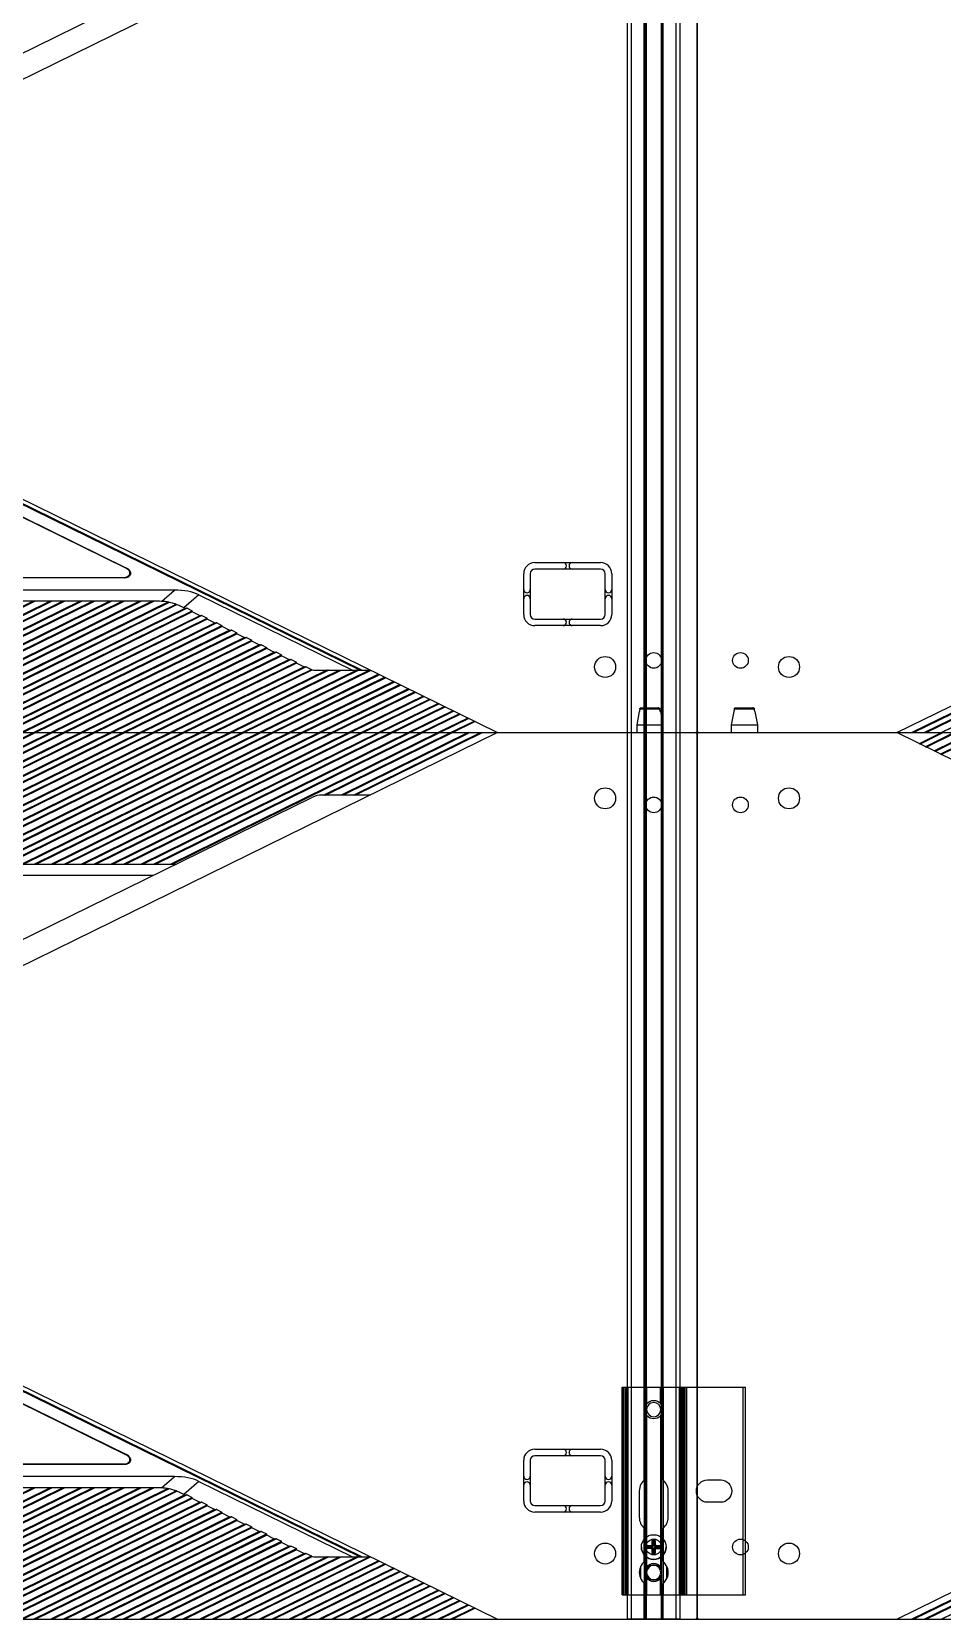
# Model space of a CAD drawing. Header units: millimetres. Extents: x 1927 to 14264, y 1863 to 5555.
# Drawn here: x 9921 to 10267, y 3124 to 3728 of the extents above; entities that cross this region are included whole.
import ezdxf

# ---------------------------------------------------------------- set-up
doc = ezdxf.new("R2010")
doc.units = ezdxf.units.MM
doc.layers.add('02___PRT_ALL_AXES', color=7, linetype='Continuous')
doc.layers.add('1轮廓线', color=7, linetype='Continuous', lineweight=25)

# ---------------------------------------------------------------- blocks, each defined once
blk = doc.blocks.new('ryfhgjmb')
at = {"color": 30, "linetype": 'Continuous', "true_color": 0xf26722}
for p, q in [((6005.13, 3322.43), (6005.13, 3342.43)), ((6005.13, 3342.43), (7001.63, 3342.43)), ((6005.13, 3340.93), (7001.63, 3340.93)), ((6053.93, 3337.93), (6043.93, 3337.93)), ((6058.09, 3336.03), (6969.27, 3336.03)), ((6058.47, 3335.53), (6968.88, 3335.53)), ((6005.13, 3323.93), (7001.63, 3323.93)), ((6043.93, 3326.93), (6053.93, 3326.93)), ((6058.09, 3328.83), (6969.27, 3328.83)), ((6058.47, 3329.33), (6968.88, 3329.33)), ((6005.13, 3322.43), (7001.63, 3322.43))]:
    blk.add_line(p, q, dxfattribs=at)
for centre, start, end in [((6043.93, 3332.43), 90, 139.11481), ((6053.93, 3332.43), 34.30765, 90), ((6043.93, 3332.43), 220.88519, 270), ((6053.93, 3332.43), 270, 325.69235)]:
    blk.add_arc(centre, 5.5, start, end, dxfattribs=at)
at = {"layer": '02___PRT_ALL_AXES', "color": 30, "linetype": 'Continuous', "true_color": 0xf26722}
for p, q in [((6005.13, 3336.03), (6018.77, 3336.03)), ((6020.56, 3337.39), (6025.29, 3337.39)), ((6027.09, 3336.03), (6039.77, 3336.03)), ((6005.13, 3335.53), (6018.38, 3335.53)), ((6018.22, 3335.27), (6005.13, 3335.27)), ((6027.47, 3335.53), (6039.38, 3335.53)), ((6968.72, 3335.27), (6027.64, 3335.27)), ((6018.22, 3329.59), (6005.13, 3329.59)), ((6005.13, 3329.33), (6018.38, 3329.33)), ((6005.13, 3328.83), (6018.77, 3328.83)), ((6020.56, 3327.47), (6025.29, 3327.47)), ((6027.09, 3328.83), (6039.77, 3328.83)), ((6027.47, 3329.33), (6039.38, 3329.33)), ((6968.72, 3329.59), (6027.64, 3329.59))]:
    blk.add_line(p, q, dxfattribs=at)
blk.add_circle((6022.93, 3332.43), 3, dxfattribs=at)
for centre, start, end in [((6022.93, 3332.43), 31.08062, 148.91938), ((6043.93, 3332.43), 139.11481, 145.69235), ((6022.93, 3332.43), 211.08062, 328.91938), ((6043.93, 3332.43), 214.30765, 220.88519)]:
    blk.add_arc(centre, 5.5, start, end, dxfattribs=at)
blk = doc.blocks.new('ETDHFN')
at = {"layer": '1轮廓线', "linetype": 'Continuous', "lineweight": 25}
for p, q in [((8841.41, 4025.55), (8841.81, 4025.15)), ((8841.41, 4023.94), (8841.41, 4025.55)), ((8841.41, 4025.55), (8842.61, 4025.55)), ((8841.81, 4025.15), (8842.21, 4025.15)), ((8841.81, 4023.54), (8841.81, 4025.15)), ((8842.61, 4025.55), (8842.21, 4025.15)), ((8842.21, 4023.54), (8842.21, 4025.15)), ((8842.61, 4025.55), (8842.61, 4023.94)), ((8839.51, 4023.65), (8839.91, 4023.25)), ((8839.51, 4022.45), (8839.51, 4023.65)), ((8839.51, 4023.65), (8841.12, 4023.65)), ((8839.51, 4022.45), (8839.91, 4022.85)), ((8841.12, 4022.45), (8839.51, 4022.45)), ((8839.91, 4023.25), (8839.91, 4022.85)), ((8841.52, 4023.25), (8839.91, 4023.25)), ((8841.52, 4022.85), (8839.91, 4022.85)), ((8841.41, 4020.55), (8841.41, 4022.16)), ((8841.41, 4020.55), (8841.81, 4020.95)), ((8842.61, 4020.55), (8841.41, 4020.55)), ((8841.81, 4022.56), (8841.81, 4020.95)), ((8841.81, 4020.95), (8842.21, 4020.95)), ((8842.21, 4020.95), (8842.21, 4022.56)), ((8842.61, 4020.55), (8842.21, 4020.95)), ((8844.11, 4023.25), (8842.5, 4023.25)), ((8842.5, 4022.85), (8844.11, 4022.85)), ((8842.61, 4022.16), (8842.61, 4020.55)), ((8842.9, 4023.65), (8844.51, 4023.65)), ((8842.9, 4022.45), (8844.51, 4022.45)), ((8844.51, 4023.65), (8844.11, 4023.25)), ((8844.11, 4022.85), (8844.11, 4023.25)), ((8844.51, 4022.45), (8844.11, 4022.85)), ((8844.51, 4023.65), (8844.51, 4022.45))]:
    blk.add_line(p, q, dxfattribs=at)
at = {"layer": '1轮廓线', "linetype": 'Continuous', "lineweight": 13}
for p, q in [((8841.12, 4023.65), (8841.52, 4023.25)), ((8841.12, 4022.45), (8841.52, 4022.85)), ((8841.41, 4023.94), (8841.81, 4023.54)), ((8841.41, 4022.16), (8841.81, 4022.56)), ((8842.61, 4023.94), (8842.21, 4023.54)), ((8842.61, 4022.16), (8842.21, 4022.56)), ((8842.9, 4023.65), (8842.5, 4023.25)), ((8842.9, 4022.45), (8842.5, 4022.85))]:
    blk.add_line(p, q, dxfattribs=at)
at = {"layer": '1轮廓线', "linetype": 'Continuous', "lineweight": 25}
for radius in [4.7, 3]:
    blk.add_circle((8842.01, 4023.05), radius, dxfattribs=at)
blk.add_arc((8842.01, 4023.05), 4.7, 180, 0, dxfattribs=at)
for points in [[(8841.12, 4023.65), (8841.18, 4023.65), (8841.24, 4023.68), (8841.29, 4023.7), (8841.33, 4023.74), (8841.36, 4023.77), (8841.39, 4023.82), (8841.41, 4023.88), (8841.41, 4023.94)], [(8841.41, 4022.16), (8841.41, 4022.23), (8841.39, 4022.28), (8841.36, 4022.33), (8841.33, 4022.37), (8841.29, 4022.4), (8841.24, 4022.43), (8841.18, 4022.45), (8841.12, 4022.45)], [(8841.81, 4023.54), (8841.81, 4023.48), (8841.79, 4023.42), (8841.77, 4023.37), (8841.73, 4023.33), (8841.69, 4023.3), (8841.64, 4023.27), (8841.59, 4023.25), (8841.52, 4023.25)], [(8841.52, 4022.85), (8841.59, 4022.85), (8841.64, 4022.83), (8841.69, 4022.81), (8841.73, 4022.77), (8841.76, 4022.73), (8841.79, 4022.68), (8841.81, 4022.63), (8841.81, 4022.56)], [(8842.5, 4023.25), (8842.43, 4023.25), (8842.38, 4023.27), (8842.33, 4023.3), (8842.29, 4023.33), (8842.26, 4023.37), (8842.23, 4023.42), (8842.21, 4023.48), (8842.21, 4023.54)], [(8842.21, 4022.56), (8842.21, 4022.63), (8842.23, 4022.68), (8842.25, 4022.73), (8842.29, 4022.77), (8842.33, 4022.81), (8842.38, 4022.83), (8842.43, 4022.85), (8842.5, 4022.85)], [(8842.61, 4023.94), (8842.61, 4023.88), (8842.63, 4023.82), (8842.66, 4023.77), (8842.69, 4023.74), (8842.73, 4023.7), (8842.78, 4023.68), (8842.84, 4023.65), (8842.9, 4023.65)], [(8842.9, 4022.45), (8842.84, 4022.45), (8842.78, 4022.43), (8842.73, 4022.41), (8842.69, 4022.37), (8842.66, 4022.33), (8842.63, 4022.28), (8842.61, 4022.23), (8842.61, 4022.16)]]:
    blk.add_open_spline(points, degree=2, knots=[0, 0, 0, 0.25, 0.25, 0.5, 0.5, 0.75, 0.75, 1, 1, 1], dxfattribs=at)
blk = doc.blocks.new('ERTFHGJ')
at = {"color": 40, "linetype": 'Continuous', "true_color": 0xf8d731}
for p, q in [((8878.46, 3617.77), (8878.46, 3696.77)), ((8925.46, 3696.77), (8878.46, 3696.77)), ((8879.46, 3617.77), (8879.46, 3696.77)), ((8900.96, 3696.77), (8900.96, 3617.77)), ((8901.46, 3617.77), (8901.46, 3696.77)), ((8901.96, 3617.77), (8901.96, 3696.77)), ((8902.4, 3617.77), (8902.4, 3696.77)), ((8902.87, 3617.77), (8902.87, 3696.77)), ((8903.46, 3617.77), (8903.46, 3696.77)), ((8903.54, 3696.77), (8903.54, 3617.77)), ((8903.6, 3617.77), (8903.6, 3696.77)), ((8909.88, 3696.77), (8909.88, 3617.77)), ((8910.38, 3617.77), (8910.38, 3696.77)), ((8910.88, 3690.64), (8910.88, 3696.77)), ((8916.03, 3690.64), (8916.03, 3696.77)), ((8916.53, 3617.77), (8916.53, 3696.77)), ((8917.03, 3617.77), (8917.03, 3696.77)), ((8923.31, 3617.77), (8923.31, 3696.77)), ((8923.38, 3696.77), (8923.38, 3617.77)), ((8923.46, 3617.77), (8923.46, 3696.77)), ((8924.04, 3696.77), (8924.04, 3617.77)), ((8924.51, 3696.77), (8924.51, 3617.77)), ((8924.96, 3617.77), (8924.96, 3696.77)), ((8925.46, 3617.77), (8925.46, 3696.77)), ((8910.88, 3685.9), (8910.88, 3628.64)), ((8916.03, 3628.64), (8916.03, 3685.9)), ((8892.96, 3661.52), (8887.96, 3661.52)), ((8887.96, 3653.02), (8892.96, 3653.02)), ((8910.88, 3617.77), (8910.88, 3623.9)), ((8916.03, 3617.77), (8916.03, 3623.9)), ((8925.46, 3617.77), (8878.46, 3617.77))]:
    blk.add_line(p, q, dxfattribs=at)
for centre in [(8913.46, 3688.27), (8913.46, 3626.27)]:
    blk.add_circle(centre, 2.7, dxfattribs=at)
for centre, radius, start, end in [((8913.46, 3688.27), 3.5, 42.63239, 137.36761), ((8913.46, 3688.27), 3.5, 222.63239, 317.36761), ((8887.96, 3657.27), 4.25, 90, 270), ((8892.96, 3657.27), 4.25, 270, 90), ((8913.46, 3626.27), 3.5, 42.63239, 137.36761), ((8913.46, 3626.27), 3.5, 222.63239, 317.36761)]:
    blk.add_arc(centre, radius, start, end, dxfattribs=at)
for points, knots in [([(8910.39, 3688.27), (8910.39, 3688.38), (8910.39, 3688.58), (8910.4, 3688.89), (8910.41, 3689.2), (8910.45, 3689.51), (8910.5, 3689.81), (8910.57, 3690.05), (8910.64, 3690.24), (8910.7, 3690.38), (8910.78, 3690.52), (8910.85, 3690.6), (8910.88, 3690.64)], [0, 0, 0, 0, 0.127092, 0.253318, 0.378322, 0.502266, 0.625619, 0.749056, 0.811111, 0.873552, 0.936512, 1, 1, 1, 1]), ([(8910.88, 3685.9), (8910.85, 3685.94), (8910.78, 3686.02), (8910.7, 3686.16), (8910.64, 3686.3), (8910.57, 3686.49), (8910.5, 3686.73), (8910.45, 3687.03), (8910.41, 3687.34), (8910.4, 3687.65), (8910.39, 3687.96), (8910.39, 3688.17), (8910.39, 3688.27)], [0, 0, 0, 0, 0.063495, 0.126469, 0.188905, 0.250963, 0.374396, 0.497744, 0.621683, 0.746682, 0.87291, 1, 1, 1, 1]), ([(8916.03, 3690.64), (8916.07, 3690.6), (8916.13, 3690.52), (8916.21, 3690.38), (8916.27, 3690.24), (8916.35, 3690.05), (8916.41, 3689.81), (8916.47, 3689.51), (8916.5, 3689.2), (8916.52, 3688.89), (8916.53, 3688.58), (8916.53, 3688.37), (8916.53, 3688.27)], [0, 0, 0, 0, 0.063487, 0.126447, 0.188887, 0.250942, 0.37438, 0.497732, 0.621676, 0.746681, 0.872907, 1, 1, 1, 1]), ([(8916.53, 3688.27), (8916.53, 3688.17), (8916.53, 3687.96), (8916.52, 3687.65), (8916.5, 3687.34), (8916.47, 3687.03), (8916.41, 3686.73), (8916.35, 3686.49), (8916.27, 3686.3), (8916.21, 3686.16), (8916.13, 3686.02), (8916.07, 3685.94), (8916.03, 3685.9)], [0, 0, 0, 0, 0.127092, 0.253319, 0.378323, 0.502267, 0.62562, 0.749057, 0.811112, 0.873553, 0.936512, 1, 1, 1, 1]), ([(8910.39, 3626.27), (8910.39, 3626.38), (8910.39, 3626.58), (8910.4, 3626.89), (8910.41, 3627.2), (8910.45, 3627.51), (8910.5, 3627.81), (8910.57, 3628.05), (8910.64, 3628.24), (8910.7, 3628.38), (8910.78, 3628.52), (8910.85, 3628.6), (8910.88, 3628.64)], [0, 0, 0, 0, 0.127092, 0.253318, 0.378322, 0.502266, 0.625619, 0.749056, 0.811111, 0.873552, 0.936512, 1, 1, 1, 1]), ([(8910.88, 3623.9), (8910.85, 3623.94), (8910.78, 3624.02), (8910.7, 3624.16), (8910.64, 3624.3), (8910.57, 3624.49), (8910.5, 3624.73), (8910.45, 3625.03), (8910.41, 3625.34), (8910.4, 3625.65), (8910.39, 3625.96), (8910.39, 3626.17), (8910.39, 3626.27)], [0, 0, 0, 0, 0.063495, 0.126469, 0.188905, 0.250963, 0.374396, 0.497744, 0.621683, 0.746682, 0.87291, 1, 1, 1, 1]), ([(8916.03, 3628.64), (8916.07, 3628.6), (8916.13, 3628.52), (8916.21, 3628.38), (8916.27, 3628.24), (8916.35, 3628.05), (8916.41, 3627.81), (8916.47, 3627.51), (8916.5, 3627.2), (8916.52, 3626.89), (8916.53, 3626.58), (8916.53, 3626.37), (8916.53, 3626.27)], [0, 0, 0, 0, 0.063487, 0.126447, 0.188887, 0.250942, 0.37438, 0.497732, 0.621676, 0.746681, 0.872907, 1, 1, 1, 1]), ([(8916.53, 3626.27), (8916.53, 3626.17), (8916.53, 3625.96), (8916.52, 3625.65), (8916.5, 3625.34), (8916.47, 3625.03), (8916.41, 3624.73), (8916.35, 3624.49), (8916.27, 3624.3), (8916.21, 3624.16), (8916.13, 3624.02), (8916.07, 3623.94), (8916.03, 3623.9)], [0, 0, 0, 0, 0.127092, 0.253319, 0.378323, 0.502267, 0.62562, 0.749057, 0.811112, 0.873553, 0.936512, 1, 1, 1, 1])]:
    blk.add_open_spline(points, degree=3, knots=knots, dxfattribs=at)
blk = doc.blocks.new('ryfh')
at = {"rotation": 90}
blk.add_blockref('ryfhgjmb', (11616.06, -2205.71), dxfattribs=at)
at = {"xscale": -1}
blk.add_blockref('ERTFHGJ', (17197.08, 190.94), dxfattribs=at)
blk.add_blockref('ETDHFN', (-558.38, -196.14))
blk = doc.blocks.new('RYHF')
at = {"color": 7, "linetype": 'Continuous'}
for p, q in [((6809.87, 5882.19), (6808.92, 5877.09)), ((6809.93, 5882.19), (6809.87, 5882.19)), ((6809.99, 5882.52), (6809.93, 5882.19)), ((6810.05, 5882.85), (6809.99, 5882.52)), ((6810.02, 5882.69), (6809.99, 5882.52)), ((6810.05, 5882.85), (6810.02, 5882.69)), ((6810.11, 5883.18), (6810.05, 5882.85)), ((6810.11, 5883.18), (6817.69, 5883.18)), ((6810.61, 5883.59), (6817.18, 5883.59)), ((6817.75, 5882.85), (6817.69, 5883.18)), ((6817.81, 5882.52), (6817.75, 5882.85)), ((6817.78, 5882.69), (6817.75, 5882.85)), ((6817.81, 5882.52), (6817.78, 5882.69)), ((6817.87, 5882.19), (6817.81, 5882.52)), ((6817.93, 5882.19), (6817.87, 5882.19)), ((6817.93, 5882.19), (6818.87, 5877.09)), ((7373.87, 5882.19), (7372.92, 5877.09)), ((7373.93, 5882.19), (7373.87, 5882.19)), ((7373.99, 5882.52), (7373.93, 5882.19)), ((7374.05, 5882.85), (7373.99, 5882.52)), ((7374.02, 5882.69), (7373.99, 5882.52)), ((7374.05, 5882.85), (7374.02, 5882.69)), ((7374.11, 5883.18), (7374.05, 5882.85)), ((7374.11, 5883.18), (7381.69, 5883.18)), ((7374.61, 5883.59), (7381.18, 5883.59)), ((7381.75, 5882.85), (7381.69, 5883.18)), ((7381.81, 5882.52), (7381.75, 5882.85)), ((7381.78, 5882.69), (7381.75, 5882.85)), ((7381.81, 5882.52), (7381.78, 5882.69)), ((7381.87, 5882.19), (7381.81, 5882.52)), ((7381.93, 5882.19), (7381.87, 5882.19)), ((7381.93, 5882.19), (7382.87, 5877.09)), ((6796.4, 5874.09), (6795.9, 5873.59)), ((6795.9, 5536.59), (6795.9, 5874.09)), ((6795.9, 5874.09), (7395.9, 5874.09)), ((6808.92, 5877.09), (6808.92, 5874.09)), ((6808.92, 5877.09), (6818.87, 5877.09)), ((6818.87, 5877.09), (6818.87, 5874.09)), ((7085.69, 5769.1), (6871.9, 5874.09)), ((6880.45, 5869.89), (6889, 5874.09)), ((6889.07, 5874.09), (6880.49, 5869.87)), ((6889.75, 5874.09), (6880.83, 5869.71)), ((6882.8, 5868.74), (6893.69, 5874.09)), ((6883.13, 5868.57), (6894.37, 5874.09)), ((6883.17, 5868.56), (6894.44, 5874.09)), ((6886.12, 5867.11), (6900.34, 5874.09)), ((6900.42, 5874.09), (6886.16, 5867.09)), ((6901.09, 5874.09), (6886.5, 5866.92)), ((6888.47, 5865.96), (6905.03, 5874.09)), ((6888.81, 5865.79), (6905.71, 5874.09)), ((6888.84, 5865.77), (6905.79, 5874.09)), ((7041.42, 5824.09), (7143.24, 5874.09)), ((7042.1, 5824.09), (7143.92, 5874.09)), ((7042.18, 5824.09), (7144, 5874.09)), ((7149.89, 5874.09), (7048.08, 5824.09)), ((7149.97, 5874.09), (7048.15, 5824.09)), ((7150.65, 5874.09), (7048.83, 5824.09)), ((7052.77, 5824.09), (7154.59, 5874.09)), ((7053.45, 5824.09), (7155.27, 5874.09)), ((7053.52, 5824.09), (7155.34, 5874.09)), ((7161.24, 5874.09), (7059.42, 5824.09)), ((7161.31, 5874.09), (7059.49, 5824.09)), ((7161.99, 5874.09), (7060.17, 5824.09)), ((7064.11, 5824.09), (7165.93, 5874.09)), ((7064.79, 5824.09), (7166.61, 5874.09)), ((7064.86, 5824.09), (7166.68, 5874.09)), ((7172.58, 5874.09), (7070.76, 5824.09)), ((7172.65, 5874.09), (7070.84, 5824.09)), ((7173.33, 5874.09), (7071.51, 5824.09)), ((7075.45, 5824.09), (7177.27, 5874.09)), ((7076.13, 5824.09), (7177.95, 5874.09)), ((7076.21, 5824.09), (7178.02, 5874.09)), ((7183.92, 5874.09), (7082.11, 5824.09)), ((7184, 5874.09), (7082.18, 5824.09)), ((7184.68, 5874.09), (7082.86, 5824.09)), ((7086.8, 5824.09), (7188.62, 5874.09)), ((7087.48, 5824.09), (7189.29, 5874.09)), ((7087.55, 5824.09), (7189.37, 5874.09)), ((7195.27, 5874.09), (7093.45, 5824.09)), ((7195.34, 5874.09), (7093.52, 5824.09)), ((7196.02, 5874.09), (7094.2, 5824.09)), ((7098.14, 5824.09), (7199.96, 5874.09)), ((7098.82, 5824.09), (7200.64, 5874.09)), ((7098.89, 5824.09), (7200.71, 5874.09)), ((7206.61, 5874.09), (7104.79, 5824.09)), ((7206.68, 5874.09), (7104.86, 5824.09)), ((7207.36, 5874.09), (7105.54, 5824.09)), ((7109.48, 5824.09), (7211.3, 5874.09)), ((7110.16, 5824.09), (7211.98, 5874.09)), ((7110.24, 5824.09), (7212.05, 5874.09)), ((7217.95, 5874.09), (7116.13, 5824.09)), ((7218.03, 5874.09), (7116.21, 5824.09)), ((7218.71, 5874.09), (7116.89, 5824.09)), ((7319.9, 5874.09), (7120.61, 5776.23)), ((7120.83, 5824.09), (7222.65, 5874.09)), ((7121.51, 5824.09), (7223.32, 5874.09)), ((7121.58, 5824.09), (7223.4, 5874.09)), ((7229.3, 5874.09), (7127.48, 5824.09)), ((7229.37, 5874.09), (7127.55, 5824.09)), ((7230.05, 5874.09), (7128.23, 5824.09)), ((7132.17, 5824.09), (7233.99, 5874.09)), ((7132.85, 5824.09), (7234.67, 5874.09)), ((7132.92, 5824.09), (7234.74, 5874.09)), ((7240.64, 5874.09), (7138.82, 5824.09)), ((7240.71, 5874.09), (7138.89, 5824.09)), ((7241.39, 5874.09), (7139.57, 5824.09)), ((7143.51, 5824.09), (7245.33, 5874.09)), ((7144.19, 5824.09), (7246.01, 5874.09)), ((7144.27, 5824.09), (7246.08, 5874.09)), ((7251.98, 5874.09), (7150.16, 5824.09)), ((7252.06, 5874.09), (7150.24, 5824.09)), ((7252.74, 5874.09), (7150.92, 5824.09)), ((7154.86, 5824.09), (7256.67, 5874.09)), ((7155.54, 5824.09), (7257.35, 5874.09)), ((7155.61, 5824.09), (7257.43, 5874.09)), ((7263.33, 5874.09), (7161.51, 5824.09)), ((7263.4, 5874.09), (7161.58, 5824.09)), ((7264.08, 5874.09), (7162.26, 5824.09)), ((7166.2, 5824.09), (7268.02, 5874.09)), ((7166.88, 5824.09), (7268.7, 5874.09)), ((7166.95, 5824.09), (7268.77, 5874.09)), ((7274.67, 5874.09), (7172.85, 5824.09)), ((7274.74, 5874.09), (7172.92, 5824.09)), ((7275.42, 5874.09), (7173.6, 5824.09)), ((7177.54, 5824.09), (7279.36, 5874.09)), ((7178.22, 5824.09), (7280.04, 5874.09)), ((7178.3, 5824.09), (7280.11, 5874.09)), ((7286.01, 5874.09), (7184.19, 5824.09)), ((7286.09, 5874.09), (7184.27, 5824.09)), ((7286.77, 5874.09), (7184.95, 5824.09)), ((7188.89, 5824.09), (7290.7, 5874.09)), ((7189.57, 5824.09), (7291.38, 5874.09)), ((7189.64, 5824.09), (7291.46, 5874.09)), ((7297.36, 5874.09), (7195.54, 5824.09)), ((7297.43, 5874.09), (7195.61, 5824.09)), ((7298.11, 5874.09), (7196.29, 5824.09)), ((7253.68, 5850.34), (7302.05, 5874.09)), ((7254.36, 5850.34), (7302.73, 5874.09)), ((7254.44, 5850.34), (7302.8, 5874.09)), ((7308.7, 5874.09), (7260.34, 5850.34)), ((7308.77, 5874.09), (7260.41, 5850.34)), ((7309.45, 5874.09), (7261.09, 5850.34)), ((7265.03, 5850.34), (7313.39, 5874.09)), ((7265.71, 5850.34), (7314.07, 5874.09)), ((7265.78, 5850.34), (7314.14, 5874.09)), ((7372.92, 5877.09), (7372.92, 5874.09)), ((7372.92, 5877.09), (7382.87, 5877.09)), ((7382.87, 5877.09), (7382.87, 5874.09)), ((7395.9, 5873.59), (7395.4, 5874.09)), ((7395.9, 5874.09), (7395.9, 5536.59)), ((7271.54, 5850.34), (7253.21, 5850.34)), ((7084.61, 5768.57), (7249.24, 5849.42)), ((6994.93, 5819.81), (7188.94, 5819.81)), ((7000.59, 5824.09), (7197.66, 5824.09)), ((7104.12, 5640.6), (7267.57, 5560.34)), ((7104.52, 5640.8), (7268.36, 5560.34)), ((7106.11, 5641.58), (7319.9, 5536.59)), ((6871.9, 5536.59), (7071.19, 5634.46)), ((7108.66, 5633.64), (7178.68, 5599.26)), ((7108.66, 5633.55), (7178.33, 5599.34)), ((7178.33, 5599.34), (7178.68, 5599.26)), ((7329.9, 5581.59), (7329.9, 5597.09)), ((7332.4, 5597.09), (7332.4, 5581.59)), ((7334.15, 5601.34), (7359.15, 5601.34)), ((7359.15, 5598.84), (7334.15, 5598.84)), ((7360.9, 5581.59), (7360.9, 5597.09)), ((7363.4, 5597.09), (7363.4, 5581.59)), ((7196.87, 5590.88), (7002.86, 5590.88)), ((7177.83, 5595.59), (7034.39, 5595.59)), ((7034.74, 5595.67), (7177.48, 5595.67)), ((7177.48, 5595.67), (7177.83, 5595.59)), ((7191.97, 5586.58), (7196.87, 5590.88)), ((7191.21, 5586.59), (6994.14, 5586.59)), ((7041.15, 5536.59), (7142.97, 5586.59)), ((7041.83, 5536.59), (7143.65, 5586.59)), ((7041.91, 5536.59), (7143.72, 5586.59)), ((7149.62, 5586.59), (7047.8, 5536.59)), ((7149.7, 5586.59), (7047.88, 5536.59)), ((7150.37, 5586.59), (7048.56, 5536.59)), ((7052.5, 5536.59), (7154.31, 5586.59)), ((7053.18, 5536.59), (7154.99, 5586.59)), ((7053.25, 5536.59), (7155.07, 5586.59)), ((7160.97, 5586.59), (7059.15, 5536.59)), ((7161.04, 5586.59), (7059.22, 5536.59)), ((7161.72, 5586.59), (7059.9, 5536.59)), ((7063.84, 5536.59), (7165.66, 5586.59)), ((7064.52, 5536.59), (7166.34, 5586.59)), ((7064.59, 5536.59), (7166.41, 5586.59)), ((7172.31, 5586.59), (7070.49, 5536.59)), ((7172.38, 5586.59), (7070.56, 5536.59)), ((7173.06, 5586.59), (7071.24, 5536.59)), ((7075.18, 5536.59), (7177, 5586.59)), ((7075.86, 5536.59), (7177.68, 5586.59)), ((7075.94, 5536.59), (7177.75, 5586.59)), ((7183.65, 5586.59), (7081.83, 5536.59)), ((7183.73, 5586.59), (7081.91, 5536.59)), ((7184.4, 5586.59), (7082.59, 5536.59)), ((7086.53, 5536.59), (7188.34, 5586.59)), ((7087.21, 5536.59), (7189.02, 5586.59)), ((7087.28, 5536.59), (7189.1, 5586.59)), ((7194.4, 5586.3), (7093.18, 5536.59)), ((7194.45, 5586.29), (7093.25, 5536.59)), ((7194.95, 5586.2), (7093.93, 5536.59)), ((7097.87, 5536.59), (7197.52, 5585.53)), ((7098.55, 5536.59), (7197.81, 5585.34)), ((7098.62, 5536.59), (7197.85, 5585.32)), ((7200.87, 5583.9), (7104.52, 5536.59)), ((7200.9, 5583.89), (7104.59, 5536.59)), ((7201.7, 5583.94), (7105.27, 5536.59)), ((7201.03, 5583.82), (7199.15, 5584.75)), ((7206.24, 5589.07), (7200.54, 5584.07)), ((7201.7, 5583.94), (7203.67, 5582.97)), ((7206.24, 5589.07), (7264.73, 5560.34)), ((7109.21, 5536.59), (7203.67, 5582.97)), ((7109.89, 5536.59), (7203.55, 5582.59)), ((7109.96, 5536.59), (7203.59, 5582.57)), ((7206.54, 5581.12), (7115.86, 5536.59)), ((7206.57, 5581.1), (7115.94, 5536.59)), ((7207.37, 5581.16), (7116.62, 5536.59)), ((7120.56, 5536.59), (7209.34, 5580.19)), ((7121.24, 5536.59), (7209.22, 5579.8)), ((7121.31, 5536.59), (7209.26, 5579.78)), ((7212.21, 5578.33), (7127.21, 5536.59)), ((7212.25, 5578.32), (7127.28, 5536.59)), ((7213.04, 5578.37), (7127.96, 5536.59)), ((7206.7, 5581.04), (7203.43, 5582.65)), ((7207.37, 5581.16), (7209.34, 5580.19)), ((7212.37, 5578.25), (7209.1, 5579.86)), ((7213.04, 5578.37), (7215.01, 5577.4)), ((7334.15, 5579.84), (7359.15, 5579.84)), ((7131.9, 5536.59), (7215.01, 5577.4)), ((7132.58, 5536.59), (7214.9, 5577.01)), ((7132.65, 5536.59), (7214.93, 5577)), ((7217.88, 5575.55), (7138.55, 5536.59)), ((7217.92, 5575.53), (7138.62, 5536.59)), ((7218.71, 5575.59), (7139.3, 5536.59)), ((7143.24, 5536.59), (7220.68, 5574.62)), ((7143.92, 5536.59), (7220.57, 5574.23)), ((7143.99, 5536.59), (7220.6, 5574.21)), ((7223.55, 5572.76), (7149.89, 5536.59)), ((7223.59, 5572.75), (7149.97, 5536.59)), ((7224.38, 5572.8), (7150.65, 5536.59)), ((7154.59, 5536.59), (7226.35, 5571.83)), ((7218.04, 5575.47), (7214.77, 5577.08)), ((7218.71, 5575.59), (7220.68, 5574.62)), ((7223.72, 5572.68), (7220.44, 5574.29)), ((7224.38, 5572.8), (7226.35, 5571.83)), ((7359.15, 5577.34), (7334.15, 5577.34)), ((7155.26, 5536.59), (7226.24, 5571.44)), ((7155.34, 5536.59), (7226.28, 5571.43)), ((7229.22, 5569.98), (7161.24, 5536.59)), ((7229.26, 5569.96), (7161.31, 5536.59)), ((7230.05, 5570.02), (7161.99, 5536.59)), ((7165.93, 5536.59), (7232.02, 5569.05)), ((7166.61, 5536.59), (7231.91, 5568.66)), ((7166.68, 5536.59), (7231.95, 5568.64)), ((7234.9, 5567.19), (7172.58, 5536.59)), ((7234.93, 5567.18), (7172.65, 5536.59)), ((7235.73, 5567.23), (7173.33, 5536.59)), ((7177.27, 5536.59), (7237.7, 5566.26)), ((7177.95, 5536.59), (7237.58, 5565.87)), ((7178.02, 5536.59), (7237.62, 5565.86)), ((7229.39, 5569.9), (7226.11, 5571.51)), ((7230.05, 5570.02), (7232.02, 5569.05)), ((7235.06, 5567.11), (7231.78, 5568.72)), ((7235.73, 5567.23), (7237.7, 5566.26)), ((7240.73, 5564.33), (7237.46, 5565.94)), ((6926.02, 5560.34), (6877.66, 5536.59)), ((6926.09, 5560.34), (6877.73, 5536.59)), ((6926.77, 5560.34), (6878.41, 5536.59)), ((6882.35, 5536.59), (6930.71, 5560.34)), ((6883.03, 5536.59), (6931.39, 5560.34)), ((6883.1, 5536.59), (6931.46, 5560.34)), ((6937.36, 5560.34), (6889, 5536.59)), ((6937.44, 5560.34), (6889.07, 5536.59)), ((7240.57, 5564.41), (7183.92, 5536.59)), ((7240.6, 5564.39), (7184, 5536.59)), ((7241.4, 5564.45), (7184.68, 5536.59)), ((7188.61, 5536.59), (7243.37, 5563.48)), ((7189.29, 5536.59), (7243.25, 5563.09)), ((7189.37, 5536.59), (7243.29, 5563.07)), ((7246.24, 5561.62), (7195.27, 5536.59)), ((7246.28, 5561.6), (7195.34, 5536.59)), ((7247.07, 5561.66), (7196.02, 5536.59)), ((7199.96, 5536.59), (7249.04, 5560.69)), ((7200.64, 5536.59), (7249.31, 5560.49)), ((7200.71, 5536.59), (7249.36, 5560.48)), ((7254.97, 5560.34), (7206.61, 5536.59)), ((7255.05, 5560.34), (7206.68, 5536.59)), ((7255.73, 5560.34), (7207.36, 5536.59)), ((7211.3, 5536.59), (7259.67, 5560.34)), ((7211.98, 5536.59), (7260.34, 5560.34)), ((7212.05, 5536.59), (7260.42, 5560.34)), ((7266.32, 5560.34), (7217.95, 5536.59)), ((7266.39, 5560.34), (7218.03, 5536.59)), ((7267.07, 5560.34), (7218.71, 5536.59)), ((7222.64, 5536.59), (7271.01, 5560.34)), ((7223.32, 5536.59), (7271.61, 5560.3)), ((7271.65, 5560.29), (7223.4, 5536.59)), ((7241.4, 5564.45), (7243.37, 5563.48)), ((7246.4, 5561.54), (7243.13, 5563.15)), ((7247.07, 5561.66), (7249.04, 5560.69)), ((7250.94, 5560.34), (7271.54, 5560.34)), ((7274.6, 5558.84), (7229.3, 5536.59)), ((7274.63, 5558.82), (7229.37, 5536.59)), ((7274.97, 5558.65), (7230.05, 5536.59)), ((7233.99, 5536.59), (7276.94, 5557.69)), ((7234.67, 5536.59), (7277.28, 5557.52)), ((7277.32, 5557.5), (7234.74, 5536.59)), ((7280.27, 5556.05), (7240.64, 5536.59)), ((7280.31, 5556.03), (7240.71, 5536.59)), ((7280.65, 5555.87), (7241.39, 5536.59)), ((7245.33, 5536.59), (7282.62, 5554.9)), ((7246.01, 5536.59), (7282.96, 5554.73)), ((7282.99, 5554.72), (7246.08, 5536.59)), ((7285.94, 5553.27), (7251.98, 5536.59)), ((7285.98, 5553.25), (7252.06, 5536.59)), ((7286.32, 5553.08), (7252.74, 5536.59)), ((7256.67, 5536.59), (7288.29, 5552.12)), ((7257.35, 5536.59), (7288.63, 5551.95)), ((7288.66, 5551.93), (7257.43, 5536.59)), ((7291.61, 5550.48), (7263.33, 5536.59)), ((7291.65, 5550.46), (7263.4, 5536.59)), ((7291.99, 5550.3), (7264.08, 5536.59)), ((7268.02, 5536.59), (7293.96, 5549.33)), ((7268.7, 5536.59), (7294.3, 5549.16)), ((7294.34, 5549.15), (7268.77, 5536.59)), ((7297.28, 5547.7), (7274.67, 5536.59)), ((7297.32, 5547.68), (7274.74, 5536.59)), ((7297.66, 5547.51), (7275.42, 5536.59)), ((7279.36, 5536.59), (7299.63, 5546.54)), ((7280.04, 5536.59), (7299.97, 5546.38)), ((7300.01, 5546.36), (7280.11, 5536.59)), ((7302.96, 5544.91), (7286.01, 5536.59)), ((7302.99, 5544.89), (7286.09, 5536.59)), ((7303.33, 5544.73), (7286.77, 5536.59)), ((7290.7, 5536.59), (7305.3, 5543.76)), ((7291.38, 5536.59), (7305.64, 5543.59)), ((7305.68, 5543.57), (7291.46, 5536.59)), ((7308.63, 5542.13), (7297.36, 5536.59)), ((7308.66, 5542.11), (7297.43, 5536.59)), ((7309, 5541.94), (7298.11, 5536.59)), ((6795.9, 5537.09), (6796.4, 5536.59)), ((6795.9, 5536.59), (7395.9, 5536.59)), ((7302.05, 5536.59), (7310.97, 5540.97)), ((7302.73, 5536.59), (7311.31, 5540.81)), ((7311.35, 5540.79), (7302.8, 5536.59)), ((7395.4, 5536.59), (7395.9, 5537.09))]:
    blk.add_line(p, q, dxfattribs=at)
for centre, radius in [((6830.9, 5849.09), 4), ((7360.9, 5849.09), 4), ((6812.4, 5846.59), 3), ((7379.4, 5846.59), 3), ((6812.4, 5564.09), 3), ((7379.4, 5564.09), 3), ((6830.9, 5561.59), 4), ((7360.9, 5561.59), 4)]:
    blk.add_circle(centre, radius, dxfattribs=at)
for centre, radius, start, end in [((6817.18, 5883.07), 0.522, 77.03516, 89.99361), ((7381.18, 5883.07), 0.522, 77.03516, 89.99361), ((7253.21, 5841.34), 9, 90, 116.15434), ((7334.15, 5597.09), 4.25, 90, 180), ((7334.15, 5597.09), 1.75, 90, 180), ((7344.9, 5600.09), 1.25, 270, 90), ((7348.4, 5600.09), 1.25, 90, 270), ((7359.15, 5597.09), 4.25, 0, 90), ((7359.15, 5597.09), 1.75, 0, 90), ((7331.15, 5591.09), 1.25, 180, 0), ((7362.15, 5591.09), 1.25, 180, 0), ((7191.21, 5568.59), 18, 71.47614, 90), ((7191.21, 5568.59), 18, 63.84566, 69.38218), ((7331.15, 5587.59), 1.25, 0, 180), ((7362.15, 5587.59), 1.25, 0, 180), ((7334.15, 5581.59), 4.25, 180, 270), ((7334.15, 5581.59), 1.75, 180, 270), ((7344.9, 5578.59), 1.25, 270, 90), ((7348.4, 5578.59), 1.25, 90, 270), ((7359.15, 5581.59), 4.25, 270, 0), ((7359.15, 5581.59), 1.75, 270, 0), ((7250.94, 5569.34), 9, 257.62667, 270)]:
    blk.add_arc(centre, radius, start, end, dxfattribs=at)
for centre, major_axis, ratio, start_param, end_param in [((7176.88, 5597.74), (3.02, -0.7), 0.645172, -1.225206, 1.225206), ((7177.23, 5597.66), (3.02, -0.7), 0.645172, -1.225206, 1.225206), ((6863.89, 5282.82), (345.95, 303.53), 0.152098, 0.063173, 0.171647), ((6858.52, 5278.1), (345.95, 303.53), 0.152098, 0.107438, 0.114438), ((7199.65, 5582.94), (2.07, 0.98), 0.130507, 0.103317, 0.78299), ((7201.62, 5581.97), (2.07, 0.98), 0.130507, -0.576357, 0.103317), ((7205.33, 5580.15), (2.07, 0.98), 0.130507, 0.103317, 0.78299), ((7207.3, 5579.19), (2.07, 0.98), 0.130507, -0.576357, 0.103317), ((7211, 5577.37), (2.07, 0.98), 0.130507, 0.103317, 0.78299), ((7212.97, 5576.4), (2.07, 0.98), 0.130507, -0.576357, 0.103317), ((7216.67, 5574.58), (2.07, 0.98), 0.130507, 0.103317, 0.78299), ((7218.64, 5573.62), (2.07, 0.98), 0.130507, -0.576357, 0.103317), ((7222.34, 5571.8), (2.07, 0.98), 0.130507, 0.103317, 0.78299), ((7224.31, 5570.83), (2.07, 0.98), 0.130507, -0.576357, 0.103317), ((7228.01, 5569.01), (2.07, 0.98), 0.130507, 0.103317, 0.78299), ((7229.98, 5568.05), (2.07, 0.98), 0.130507, -0.576357, 0.103317), ((7233.68, 5566.23), (2.07, 0.98), 0.130507, 0.103317, 0.78299), ((7235.65, 5565.26), (2.07, 0.98), 0.130507, -0.576357, 0.103317), ((7239.36, 5563.44), (2.07, 0.98), 0.130507, 0.103317, 0.78299), ((7241.33, 5562.48), (2.07, 0.98), 0.130507, -0.576357, 0.103317), ((7245.03, 5560.66), (2.07, 0.98), 0.130507, 0.103317, 0.78299), ((7247, 5559.69), (2.07, 0.98), 0.130507, -0.29501, 0.103317)]:
    blk.add_ellipse(centre, major_axis=major_axis, ratio=ratio, start_param=start_param, end_param=end_param, dxfattribs=at)
for points, knots in [([(6810.11, 5883.18), (6810.11, 5883.19), (6810.12, 5883.23), (6810.14, 5883.26), (6810.15, 5883.29)], [0, 0, 0, 0, 0.249866, 1, 1, 1, 1]), ([(6810.15, 5883.29), (6810.15, 5883.31), (6810.17, 5883.34), (6810.19, 5883.38), (6810.21, 5883.39)], [0, 0, 0, 0, 0.500081, 1, 1, 1, 1]), ([(6810.21, 5883.39), (6810.22, 5883.41), (6810.24, 5883.44), (6810.27, 5883.46), (6810.29, 5883.47)], [0, 0, 0, 0, 0.499978, 1, 1, 1, 1]), ([(6810.29, 5883.47), (6810.3, 5883.49), (6810.33, 5883.51), (6810.37, 5883.53), (6810.38, 5883.54)], [0, 0, 0, 0, 0.500013, 1, 1, 1, 1]), ([(6810.38, 5883.54), (6810.4, 5883.55), (6810.44, 5883.56), (6810.48, 5883.57), (6810.5, 5883.58)], [0, 0, 0, 0, 0.499911, 1, 1, 1, 1]), ([(6810.5, 5883.58), (6810.51, 5883.58), (6810.55, 5883.59), (6810.58, 5883.59), (6810.61, 5883.59)], [0, 0, 0, 0, 0.250382, 1, 1, 1, 1]), ([(6817.3, 5883.58), (6817.32, 5883.57), (6817.36, 5883.56), (6817.4, 5883.55), (6817.41, 5883.54)], [0, 0, 0, 0, 0.500089, 1, 1, 1, 1]), ([(6817.41, 5883.54), (6817.43, 5883.53), (6817.47, 5883.51), (6817.5, 5883.49), (6817.51, 5883.47)], [0, 0, 0, 0, 0.499987, 1, 1, 1, 1]), ([(6817.51, 5883.47), (6817.53, 5883.46), (6817.56, 5883.44), (6817.58, 5883.41), (6817.59, 5883.39)], [0, 0, 0, 0, 0.500022, 1, 1, 1, 1]), ([(6817.59, 5883.39), (6817.6, 5883.38), (6817.63, 5883.34), (6817.64, 5883.31), (6817.65, 5883.29)], [0, 0, 0, 0, 0.499919, 1, 1, 1, 1]), ([(6817.65, 5883.29), (6817.66, 5883.28), (6817.67, 5883.25), (6817.68, 5883.21), (6817.69, 5883.18)], [0, 0, 0, 0, 0.250397, 1, 1, 1, 1]), ([(7374.11, 5883.18), (7374.11, 5883.19), (7374.12, 5883.23), (7374.14, 5883.26), (7374.15, 5883.29)], [0, 0, 0, 0, 0.249866, 1, 1, 1, 1]), ([(7374.15, 5883.29), (7374.15, 5883.31), (7374.17, 5883.34), (7374.19, 5883.38), (7374.21, 5883.39)], [0, 0, 0, 0, 0.500081, 1, 1, 1, 1]), ([(7374.21, 5883.39), (7374.22, 5883.41), (7374.24, 5883.44), (7374.27, 5883.46), (7374.29, 5883.47)], [0, 0, 0, 0, 0.499978, 1, 1, 1, 1]), ([(7374.29, 5883.47), (7374.3, 5883.49), (7374.33, 5883.51), (7374.37, 5883.53), (7374.38, 5883.54)], [0, 0, 0, 0, 0.500013, 1, 1, 1, 1]), ([(7374.38, 5883.54), (7374.4, 5883.55), (7374.44, 5883.56), (7374.48, 5883.57), (7374.5, 5883.58)], [0, 0, 0, 0, 0.499911, 1, 1, 1, 1]), ([(7374.5, 5883.58), (7374.51, 5883.58), (7374.55, 5883.59), (7374.58, 5883.59), (7374.61, 5883.59)], [0, 0, 0, 0, 0.250382, 1, 1, 1, 1]), ([(7381.3, 5883.58), (7381.32, 5883.57), (7381.36, 5883.56), (7381.4, 5883.55), (7381.41, 5883.54)], [0, 0, 0, 0, 0.500089, 1, 1, 1, 1]), ([(7381.41, 5883.54), (7381.43, 5883.53), (7381.47, 5883.51), (7381.5, 5883.49), (7381.51, 5883.47)], [0, 0, 0, 0, 0.499987, 1, 1, 1, 1]), ([(7381.51, 5883.47), (7381.53, 5883.46), (7381.56, 5883.44), (7381.58, 5883.41), (7381.59, 5883.39)], [0, 0, 0, 0, 0.500022, 1, 1, 1, 1]), ([(7381.59, 5883.39), (7381.6, 5883.38), (7381.63, 5883.34), (7381.64, 5883.31), (7381.65, 5883.29)], [0, 0, 0, 0, 0.499919, 1, 1, 1, 1]), ([(7381.65, 5883.29), (7381.66, 5883.28), (7381.67, 5883.25), (7381.68, 5883.21), (7381.69, 5883.18)], [0, 0, 0, 0, 0.250397, 1, 1, 1, 1]), ([(7197.52, 5585.53), (7197.53, 5585.53), (7197.54, 5585.52), (7197.55, 5585.52), (7197.56, 5585.51), (7197.56, 5585.5), (7197.57, 5585.49), (7197.57, 5585.48), (7197.56, 5585.46), (7197.56, 5585.45), (7197.55, 5585.44), (7197.55, 5585.44)], [0, 0, 0, 0, 0.126258, 0.252416, 0.378065, 0.440847, 0.503376, 0.627544, 0.751631, 0.875774, 1, 1, 1, 1])]:
    blk.add_open_spline(points, degree=3, knots=knots, dxfattribs=at)
blk = doc.blocks.new('*U345')
blk.add_blockref('RYHF', (-7095.9, -5710.09))
blk = doc.blocks.new('*U346')
at = {"color": 0, "linetype": 'ByBlock', "lineweight": -2, "transparency": 16777216}
for p in [(0, 337.5), (600, 337.5), (0, 0), (600, 0)]:
    blk.add_blockref('*U345', p, dxfattribs=at)

msp = doc.modelspace()

# ---------------------------------------------------------------- block references
for name, p in [('*U346', (9873.87292, 3297.0031)), ('ryfh', (1873.74628, -675.91128))]:
    msp.add_blockref(name, p)

doc.saveas('drawing.dxf')
